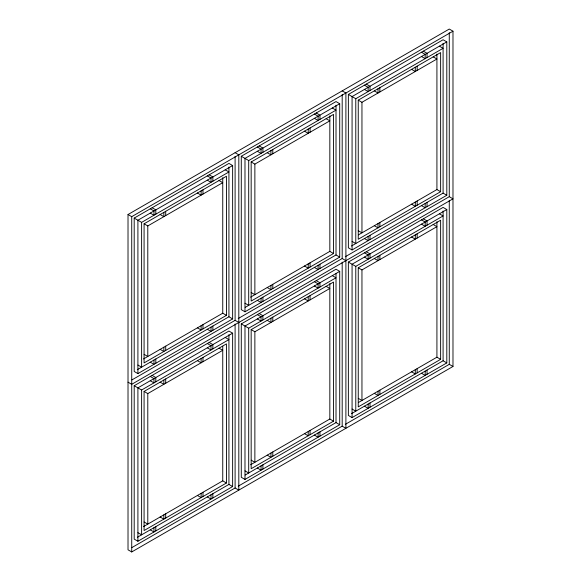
<?xml version="1.0" encoding="UTF-8"?>
<svg xmlns="http://www.w3.org/2000/svg" width="581" height="581" viewBox="0 0 581 581"><rect width="100%" height="100%" fill="white"/><g stroke="black" fill="none" stroke-linecap="round" stroke-linejoin="round"><path stroke-width="0.87" d="M128.016 214.527L449.273 29.05L452.984 31.192L452.984 366.473L131.727 551.95L128.016 549.808L128.016 214.527L131.727 216.662L452.984 31.192M134.196 218.093L228.929 163.399L232.632 165.541L232.632 318.918L137.908 373.605L134.196 371.47L134.196 218.093L141.611 222.37L228.929 171.961L225.217 169.819M241.282 156.267L336.014 101.573L339.718 103.716L339.718 257.092L244.986 311.779L241.282 309.644L241.282 156.267L248.697 160.545L336.014 110.136L332.303 107.993M348.368 94.442L443.092 39.748L446.804 41.89L446.804 195.267L352.071 249.953L348.368 247.818L348.368 94.442L355.783 98.719L443.092 48.31L439.389 46.168M232.632 165.541L137.908 220.228L137.908 373.605M339.718 103.716L244.986 158.41L244.986 311.779M446.804 41.89L352.071 96.584L352.071 249.953M144.081 223.801L226.452 176.239L226.452 315.345L144.081 362.907L144.081 223.801L147.792 225.936L222.748 182.659L219.044 180.524M251.166 161.976L333.538 114.413L333.538 253.527L251.166 301.081L251.166 161.976L254.87 164.111L329.834 120.833L326.13 118.698M358.252 100.15L440.623 52.588L440.623 191.701L358.252 239.256L358.252 100.15L361.956 102.292L436.919 59.015L433.208 56.873M143.514 358.956L222.748 313.21L222.748 177.713M250.6 297.131L329.834 251.384L329.834 115.888M358.47 234.855L436.919 189.559L436.919 54.062M137.327 369.661L228.929 316.776L228.929 167.03M245.197 307.385L336.014 254.95L336.014 105.205M351.498 246.01L443.092 193.124L443.092 43.379M131.931 379.909L235.102 320.342L238.813 322.484M238.232 318.541L342.187 258.516L345.898 260.658M345.317 256.715L449.273 196.69L452.984 198.833L131.727 384.31L128.016 382.167M134.196 385.733L228.929 331.047L232.632 333.182L232.632 486.558L137.908 541.252L134.196 539.11L134.196 385.733L141.611 390.011L228.929 339.602L225.217 337.467M241.282 323.907L336.014 269.221L339.718 271.356L339.718 424.733L244.986 479.427L241.282 477.284L241.282 323.907L248.697 328.192L336.014 277.776L332.303 275.641M348.368 262.082L443.092 207.395L446.804 209.53L446.804 362.907L352.071 417.601L348.368 415.459L348.368 262.082L355.783 266.367L443.092 215.95L439.389 213.815M232.632 333.182L137.908 387.876L137.908 541.252M339.718 271.356L244.986 326.05L244.986 479.427M446.804 209.53L352.071 264.224L352.071 417.601M144.081 391.441L226.452 343.887L226.452 482.993L144.081 530.547L144.081 391.441L147.792 393.584L222.748 350.307L219.044 348.164M251.166 329.616L333.538 282.061L333.538 421.167L251.166 468.722L251.166 329.616L254.87 331.758L329.834 288.481L326.13 286.339M358.252 267.79L440.623 220.235L440.623 359.341L358.252 406.896L358.252 267.79L361.956 269.933L436.919 226.655L433.208 224.513M143.514 526.597L222.748 480.85L222.748 346.261M250.6 464.771L329.834 419.024L329.834 283.535M358.47 402.495L436.919 357.199L436.919 221.71M137.327 537.302L228.929 484.416L228.929 334.671M245.197 475.026L336.014 422.59L336.014 273.753M351.498 413.65L443.092 360.772L443.092 211.026M131.931 547.556L235.102 487.982L238.813 490.124L238.813 154.836L235.102 152.701M238.232 486.181L342.187 426.163L345.898 428.299L345.898 93.018L342.187 90.876M345.317 424.355L449.273 364.338L452.984 366.473M423.324 51.164L427.035 53.307L427.035 57.584M421.472 52.232L425.183 54.374L425.183 58.652L421.472 56.517M411.588 69.357L415.292 71.492L415.292 67.214M366.284 84.1L369.988 86.235L369.988 90.52M364.432 85.167L368.136 87.31L368.136 91.587L364.432 89.445M374.317 90.876L378.02 93.018L378.02 88.733M316.238 112.99L319.949 115.132L319.949 119.41M314.386 114.058L318.097 116.2L318.097 120.478L314.386 118.342M436.919 189.559L440.623 191.701M443.092 193.124L446.804 195.267M304.502 131.183L308.213 133.318L308.213 129.04M421.472 205.609L425.183 207.751L425.183 203.466M411.588 204.185L415.292 206.32L415.292 202.043M423.324 218.805L427.035 220.947L427.035 225.225M421.472 219.879L425.183 222.015L425.183 226.299L421.472 224.157M259.199 145.925L262.902 148.061L262.902 152.345M257.347 146.993L261.051 149.135L261.051 153.413L257.347 151.271M267.231 152.701L270.935 154.836L270.935 150.559M411.588 236.997L415.292 239.14L415.292 234.855M374.317 225.704L378.02 227.839L378.02 223.562M358.252 230.693L361.956 232.836L361.956 102.292M364.432 238.544L368.136 240.687L368.136 236.402M352.071 241.398L355.783 243.533L355.783 98.719M366.284 251.74L369.988 253.882L369.988 258.16M364.432 252.808L368.136 254.95L368.136 259.228L364.432 257.092M374.317 258.516L378.02 260.658L378.02 256.381M209.16 174.816L212.864 176.951L212.864 181.236M207.301 175.883L211.012 178.026L211.012 182.303L207.301 180.161M329.834 251.384L333.538 253.527M336.014 254.95L339.718 257.092M197.417 193.008L201.128 195.143L201.128 190.866M314.386 267.434L318.097 269.577L318.097 265.292M304.502 266.011L308.213 268.146L308.213 263.868M316.238 280.63L319.949 282.773L319.949 287.05M314.386 281.705L318.097 283.84L318.097 288.125L314.386 285.983M436.919 357.199L440.623 359.341M443.092 360.772L446.804 362.907M152.113 207.751L155.817 209.886L155.817 214.171M150.261 208.819L153.965 210.961L153.965 215.239L150.261 213.096M160.145 214.527L163.849 216.662L163.849 212.385M304.502 298.823L308.213 300.965L308.213 296.68M421.472 373.249L425.183 375.391L425.183 371.114M267.231 287.53L270.935 289.665L270.935 285.387M411.588 371.825L415.292 373.968L415.292 369.683M251.166 292.519L254.87 294.661L254.87 164.111M257.347 300.37L261.051 302.505L261.051 298.227M244.986 303.224L248.697 305.359L248.697 160.545M259.199 313.566L262.902 315.708L262.902 319.986M257.347 314.633L261.051 316.776L261.051 321.053L257.347 318.918M267.231 320.342L270.935 322.484L270.935 318.199M374.317 393.344L378.02 395.487L378.02 391.202M222.748 313.21L226.452 315.345M228.929 316.776L232.632 318.918M358.252 398.341L361.956 400.476L361.956 269.933M364.432 406.184L368.136 408.327L368.136 404.049M352.071 409.039L355.783 411.181L355.783 266.367M207.301 329.26L211.012 331.402L211.012 327.118M197.417 327.829L201.128 329.972L201.128 325.694M209.16 342.456L212.864 344.598L212.864 348.876M207.301 343.524L211.012 345.666L211.012 349.944L207.301 347.808M329.834 419.024L333.538 421.167M336.014 422.59L339.718 424.733M197.417 360.648L201.128 362.791L201.128 358.506M314.386 435.075L318.097 437.217L318.097 432.939M160.145 349.355L163.849 351.49L163.849 347.213M304.502 433.651L308.213 435.794L308.213 431.509M144.081 354.345L147.792 356.487L147.792 225.936M150.261 362.195L153.965 364.331L153.965 360.053M137.908 365.05L141.611 367.185L141.611 222.37M152.113 375.391L155.817 377.534L155.817 381.811M150.261 376.459L153.965 378.601L153.965 382.879L150.261 380.744M160.145 382.167L163.849 384.31L163.849 380.025M267.231 455.17L270.935 457.312L270.935 453.027M251.166 460.167L254.87 462.302L254.87 331.758M257.347 468.01L261.051 470.152L261.051 465.868M244.986 470.864L248.697 473.007L248.697 328.192M222.748 480.85L226.452 482.993M228.929 484.416L232.632 486.558M207.301 496.9L211.012 499.043L211.012 494.765M197.417 495.477L201.128 497.612L201.128 493.334M160.145 516.996L163.849 519.138L163.849 514.853M144.081 521.985L147.792 524.127L147.792 393.584M150.261 529.836L153.965 531.978L153.965 527.693M137.908 532.69L141.611 534.832L141.611 390.011M449.273 32.674L449.273 196.69M449.273 200.314L449.273 364.338M427.035 202.399L427.035 206.676M427.035 370.039L427.035 374.324M417.151 66.147L417.151 70.424M417.151 200.975L417.151 205.253M417.151 233.787L417.151 238.065M417.151 368.615L417.151 372.893M379.872 87.666L379.872 91.943M379.872 222.494L379.872 226.772M379.872 255.306L379.872 259.591M379.872 390.134L379.872 394.412M369.988 235.334L369.988 239.612M369.988 402.974L369.988 407.259M342.187 94.5L342.187 258.516M342.187 262.14L342.187 426.163M319.949 264.224L319.949 268.502M319.949 431.865L319.949 436.149M310.065 127.973L310.065 132.25M310.065 262.801L310.065 267.078M310.065 295.613L310.065 299.89M310.065 430.441L310.065 434.719M272.787 149.491L272.787 153.769M272.787 284.32L272.787 288.597M272.787 317.132L272.787 321.409M272.787 451.96L272.787 456.238M262.902 297.16L262.902 301.437M262.902 464.8L262.902 469.078M235.102 156.325L235.102 320.342M235.102 323.966L235.102 487.982M212.864 326.05L212.864 330.328M212.864 493.69L212.864 497.975M202.98 189.798L202.98 194.076M202.98 324.619L202.98 328.904M202.98 357.438L202.98 361.716M202.98 492.267L202.98 496.544M165.708 211.317L165.708 215.595M165.708 346.145L165.708 350.423M165.708 378.957L165.708 383.235M165.708 513.786L165.708 518.063M155.817 358.985L155.817 363.263M155.817 526.626L155.817 530.903M131.727 216.662L131.727 551.95"/></g></svg>
